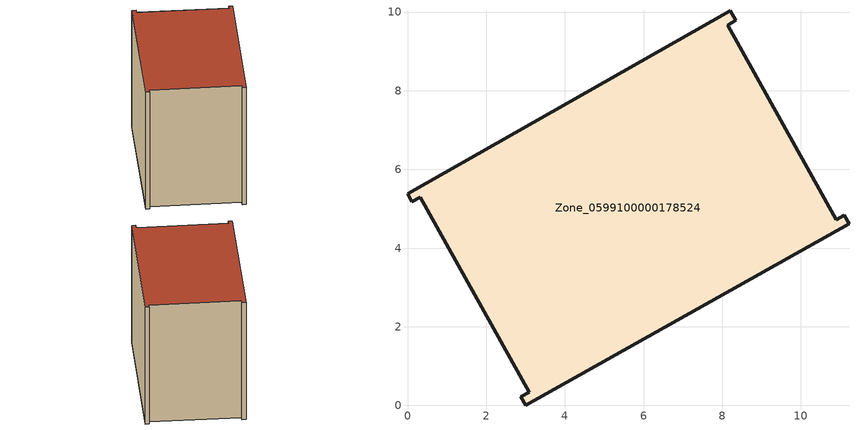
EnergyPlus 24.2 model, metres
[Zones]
Zone_0599100000178524
 floor ground (C_G): 11.22,4.62 3,0 2.88,0.22 3.1,0.34 0.33,5.29 0.11,5.18 0,5.38 8.21,10.04 8.35,9.79 8.13,9.67 10.89,4.72 11.1,4.84 z0
 wall outside (C_F): 8.35,9.79 8.21,10.04 0,5.38 0.11,5.18 0.33,5.29 3.1,0.34 2.88,0.22 3,0 11.22,4.62 11.1,4.84 10.89,4.72 8.13,9.67 8.35,9.79 z0:8.41
 roof outside (C_R): 11.22,4.62 11.1,4.84 10.89,4.72 8.13,9.67 8.35,9.79 8.21,10.04 0,5.38 0.11,5.18 0.33,5.29 3.1,0.34 2.88,0.22 3,0 z8.41
[BUILDING]
Pand.0599100000178524: North Axis=0; Terrain=City; Loads Convergence Tolerance Value=0.04; Temperature Convergence Tolerance Value=0.4; Solar Distribution=FullExterior; Maximum Number of Warmup Days=25; Minimum Number of Warmup Days=1
[Site:Location]
Rotterdam.The.Hague.AP_ZH_NLD Design_Conditions: Latitude=51.96; Longitude=4.45; Time Zone=1; Elevation=-4.5
[SITE:GROUNDTEMPERATURE:BUILDINGSURFACE]
18, 18, 18, 18, 18, 18, 18, 18, 18, 18, 18, 18
[MATERIAL] Thermal Absorptance=0.9; Solar Absorptance=0.7; Visible Absorptance=0.7
Name | Roughness | Thickness | Conductivity | Density | Specific Heat
G.TI.1965-1974 | MediumSmooth | 0.15 | 0.882353 | 540 | 1210
F.TI.1965-1974 | Rough | 0.3 | 0.697674 | 1920 | 840
R.TI.1965-1974 | MediumRough | 0.2 | 0.232558 | 1500 | 1000
[CONSTRUCTION]
C_G: G.TI.1965-1974
C_F: F.TI.1965-1974
C_R: R.TI.1965-1974
[ZONE]
Zone_0599100000178524: Type=1; Multiplier=1; Ceiling Height=Autocalculate; Volume=Autocalculate; Floor Area=autocalculate; Part of Total Floor Area=Yes
[ZONEINFILTRATION:DESIGNFLOWRATE]
Infil_Zone_0599100000178524: Zone or ZoneList or Space or SpaceList=Zone_0599100000178524; Schedule=AlwaysOn; Design Flow Rate Calculation Method=Flow/Area; Flow Rate per Floor Area=0.003; Constant Term Coefficient=1; Temperature Term Coefficient=0; Velocity Term Coefficient=0; Velocity Squared Term Coefficient=0
[HVACTEMPLATE:ZONE:IDEALLOADSAIRSYSTEM]
Zone_0599100000178524: Maximum Heating Supply Air Temperature=50; Minimum Cooling Supply Air Temperature=13; Maximum Heating Supply Air Humidity Ratio=0.0156; Minimum Cooling Supply Air Humidity Ratio=0.0077; Heating Limit=NoLimit; Cooling Limit=NoLimit; Dehumidification Control Type=ConstantSensibleHeatRatio; Cooling Sensible Heat Ratio=0.7; Dehumidification Setpoint=60; Humidification Control Type=None; Humidification Setpoint=30; Outdoor Air Method=None; Outdoor Air Flow Rate per Person=0.00944; Outdoor Air Flow Rate per Zone Floor Area=0; Outdoor Air Flow Rate per Zone=0; Demand Controlled Ventilation Type=None; Outdoor Air Economizer Type=NoEconomizer; Heat Recovery Type=None; Sensible Heat Recovery Effectiveness=0.7; Latent Heat Recovery Effectiveness=0.65
[ZONECONTROL:THERMOSTAT]
ThermostatControl_Zone_0599100000178524: Zone or ZoneList=Zone_0599100000178524; Control Type Schedule=DualSetpointControlType; Control 1=Thermostat_Zone_0599100000178524; Temperature Difference Between Cutout And Setpoint=0
[THERMOSTATSETPOINT:DUALSETPOINT]
Thermostat_Zone_0599100000178524: Heating Setpoint Temperature Schedule=HeatingSetpoint_Zone_0599100000178524; Cooling Setpoint Temperature Schedule=CoolingSetpoint_Zone_0599100000178524
[SCHEDULE:COMPACT]
HeatingSetpoint_Zone_0599100000178524: Through: 12/31, For: AllDays, Until: 24:00, 21
CoolingSetpoint_Zone_0599100000178524: Through: 12/31, For: AllDays, Until: 24:00, 24
DualSetpointControlType: Through: 12/31, For: AllDays, Until: 24:00, 4
AlwaysOn: Through: 12/31, For: AllDays, Until: 24:00, 1
